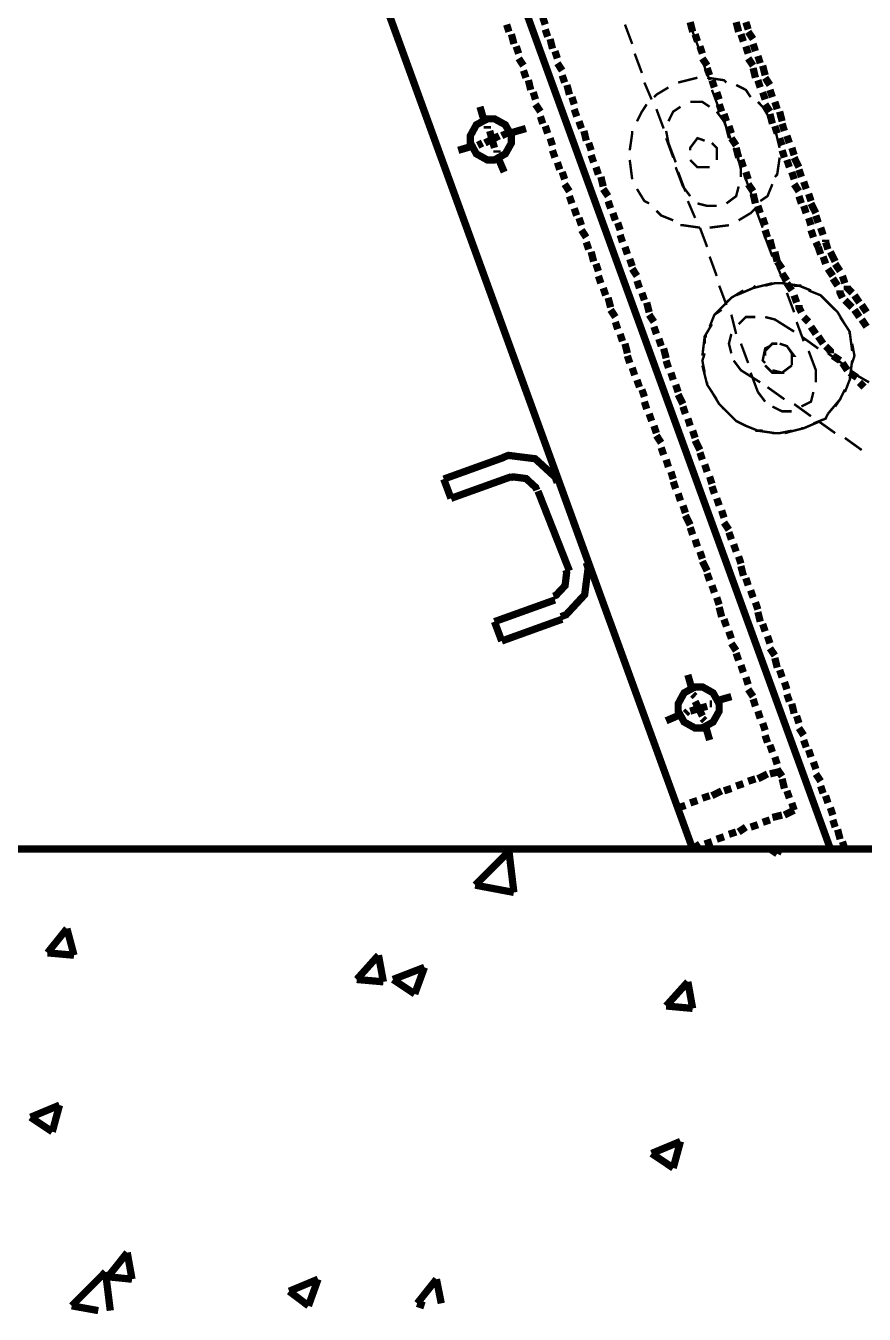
# Model space of a CAD drawing. Extents: x -2.4 to 13.4, y -16 to -5.
# Drawn here: x 2.379 to 2.957, y -13.273 to -12.385 of the extents above; entities that cross this region are included whole.
import ezdxf

# ---------------------------------------------------------------- set-up
doc = ezdxf.new("R2010")
doc.units = 0
doc.header["$MEASUREMENT"] = 0

msp = doc.modelspace()

# ---------------------------------------------------------------- linework, layer by layer
at = {"color": 0}
for points, const_width in [([(3.74199, -12.95219), (2.83868, -12.95219), (0.85698, -7.50883), (1.65538, -7.21884)], 0.005), ([(2.93368, -12.95219), (0.94198, -7.47715)], 0.005), ([(2.83868, -12.95219), (1.36198, -8.89381)], 0.005), ([(2.71198, -12.38883), (2.71038, -12.38383)], 0.005), ([(2.73698, -12.38383), (2.73528, -12.37884)], 0.005), ([(2.79698, -12.39718), (2.79198, -12.38383)], 0.00167), ([(2.83868, -12.38883), (2.83698, -12.38215)], 0.005), ([(2.87038, -12.38883), (2.86868, -12.38215)], 0.005), ([(2.87698, -12.3872), (2.87538, -12.38215)], 0.005), ([(2.71538, -12.39718), (2.71368, -12.39051)], 0.005), ([(2.73868, -12.39219), (2.73698, -12.3872)], 0.005), ([(2.74198, -12.40049), (2.74038, -12.39381)], 0.005), ([(2.83868, -12.38883), (2.84368, -12.40218)], 0.00167), ([(2.84198, -12.3955), (2.84038, -12.39051)], 0.005), ([(2.87368, -12.3955), (2.87198, -12.39051)], 0.005), ([(2.88038, -12.39381), (2.87698, -12.38883)], 0.005), ([(2.71868, -12.40386), (2.71698, -12.39886)], 0.005), ([(2.74538, -12.40716), (2.74368, -12.40218)], 0.005), ([(2.84538, -12.40386), (2.84368, -12.39886)], 0.005), ([(2.87698, -12.40386), (2.87538, -12.39886)], 0.005), ([(2.88198, -12.40218), (2.88038, -12.39718)], 0.005), ([(2.72198, -12.41215), (2.71868, -12.40716)], 0.005), ([(2.74868, -12.41552), (2.74538, -12.41052)], 0.005), ([(2.80368, -12.4172), (2.79868, -12.40386)], 0.00167), ([(2.84868, -12.41215), (2.84538, -12.40716)], 0.005), ([(2.84538, -12.40884), (2.85038, -12.42219)], 0.00167), ([(2.88038, -12.41215), (2.87698, -12.40716)], 0.005), ([(2.88528, -12.41052), (2.88368, -12.40554)], 0.005), ([(2.88868, -12.41883), (2.88698, -12.41215)], 0.005), ([(2.72368, -12.42051), (2.72198, -12.41552)], 0.005), ([(2.75038, -12.42381), (2.74868, -12.41883)], 0.005), ([(2.85038, -12.41883), (2.84868, -12.41384)], 0.005), ([(2.88198, -12.42051), (2.88038, -12.41384)], 0.005), ([(2.89198, -12.4255), (2.88868, -12.42051)], 0.005), ([(2.72698, -12.42887), (2.72538, -12.42219)], 0.005), ([(2.75368, -12.43218), (2.75198, -12.4255)], 0.005), ([(2.81038, -12.43548), (2.80538, -12.42381)], 0.00167), ([(2.81198, -12.43386), (2.81368, -12.43218), (2.82198, -12.42718)], 0.00167), ([(2.81198, -12.43386), (2.81368, -12.43218), (2.82198, -12.42718)], 0.00167), ([(2.82868, -12.42381), (2.84198, -12.42051)], 0.00167), ([(2.82868, -12.42381), (2.84198, -12.42051)], 0.00167), ([(2.84868, -12.42051), (2.86028, -12.42219), (2.86198, -12.42381)], 0.00167), ([(2.84868, -12.42051), (2.86028, -12.42219), (2.86198, -12.42381)], 0.00167), ([(2.85368, -12.42718), (2.85198, -12.42219)], 0.005), ([(2.86868, -12.4255), (2.87538, -12.42887), (2.87868, -12.43386)], 0.00167), ([(2.86868, -12.4255), (2.87538, -12.42887), (2.87868, -12.43386)], 0.00167), ([(2.88528, -12.42718), (2.88368, -12.42219)], 0.005), ([(2.89368, -12.43386), (2.89198, -12.42887)], 0.005), ([(2.73028, -12.43548), (2.72868, -12.43049)], 0.005), ([(2.73368, -12.44384), (2.73028, -12.43884)], 0.005), ([(2.75698, -12.43884), (2.75538, -12.43386)], 0.005), ([(2.83698, -12.43716), (2.84538, -12.43716), (2.85038, -12.44052)], 0.00167), ([(2.85198, -12.42887), (2.85698, -12.44216)], 0.00167), ([(2.85698, -12.43548), (2.85528, -12.43049)], 0.005), ([(2.85868, -12.44384), (2.85698, -12.43884)], 0.005), ([(2.88368, -12.43716), (2.88698, -12.44052), (2.89198, -12.44883)], 0.00167), ([(2.88368, -12.43716), (2.88698, -12.44052), (2.89198, -12.44883)], 0.00167), ([(2.88868, -12.43548), (2.88698, -12.43049)], 0.005), ([(2.89198, -12.44384), (2.88868, -12.43884)], 0.005), ([(2.89698, -12.44216), (2.89538, -12.43716)], 0.005), ([(2.69538, -12.45219), (2.69198, -12.44052)], 0.005), ([(2.73528, -12.45219), (2.73368, -12.4472)], 0.005), ([(2.75868, -12.4472), (2.75698, -12.44216)], 0.005), ([(2.80028, -12.45051), (2.80368, -12.44384), (2.80698, -12.43884)], 0.00167), ([(2.80028, -12.45051), (2.80368, -12.44384), (2.80698, -12.43884)], 0.00167), ([(2.81868, -12.45551), (2.81368, -12.44216)], 0.00167), ([(2.82198, -12.45051), (2.82528, -12.44384), (2.83028, -12.44052)], 0.00167), ([(2.85528, -12.44384), (2.86028, -12.45051), (2.86538, -12.46386)], 0.00167), ([(2.86198, -12.45051), (2.86028, -12.44552)], 0.005), ([(2.89368, -12.45219), (2.89198, -12.44552)], 0.005), ([(2.90038, -12.45051), (2.89868, -12.44384)], 0.005), ([(2.69698, -12.45551), (2.69698, -12.45381)], 0.005), ([(2.72368, -12.45551), (2.71198, -12.45887)], 0.005), ([(2.73868, -12.45887), (2.73698, -12.45381)], 0.005), ([(2.76198, -12.45551), (2.76028, -12.45051)], 0.005), ([(2.86028, -12.44883), (2.86368, -12.46218)], 0.00167), ([(2.86538, -12.45887), (2.86368, -12.45381)], 0.005), ([(2.89698, -12.45887), (2.89538, -12.45381)], 0.005), ([(2.90198, -12.45719), (2.90038, -12.45219)], 0.005), ([(2.69368, -12.46548), (2.69038, -12.46716)], 0.005), ([(2.70528, -12.46049), (2.69538, -12.46548)], 0.005), ([(2.70198, -12.46884), (2.69868, -12.45719)], 0.005), ([(2.71038, -12.45887), (2.70698, -12.46049)], 0.005), ([(2.74198, -12.46716), (2.74038, -12.46218)], 0.005), ([(2.76528, -12.46386), (2.76368, -12.45719)], 0.005), ([(2.76868, -12.47054), (2.76698, -12.46548)], 0.005), ([(2.79528, -12.47054), (2.79698, -12.45887), (2.79698, -12.45719)], 0.00167), ([(2.79528, -12.47054), (2.79698, -12.45887), (2.79698, -12.45719)], 0.00167), ([(2.82698, -12.47883), (2.82198, -12.46548), (2.82038, -12.45719)], 0.00167), ([(2.82528, -12.47552), (2.82038, -12.46218)], 0.00167), ([(2.83698, -12.47054), (2.83698, -12.46884), (2.84198, -12.46218), (2.84698, -12.46386)], 0.00167), ([(2.83698, -12.47054), (2.83698, -12.46884), (2.84198, -12.46218), (2.84698, -12.46386)], 0.00167), ([(2.86868, -12.46716), (2.86538, -12.46218)], 0.005), ([(2.89538, -12.45551), (2.89868, -12.46884)], 0.00167), ([(2.89538, -12.45551), (2.89868, -12.46884)], 0.00167), ([(2.90038, -12.46716), (2.89868, -12.46218)], 0.005), ([(2.90538, -12.46548), (2.90368, -12.46049)], 0.005), ([(2.68868, -12.46716), (2.67698, -12.47054)], 0.005), ([(2.70368, -12.47216), (2.70368, -12.47054)], 0.005), ([(2.70868, -12.48551), (2.70368, -12.47384)], 0.005), ([(2.74368, -12.47552), (2.74198, -12.47054)], 0.005), ([(2.77038, -12.47883), (2.76868, -12.47384)], 0.005), ([(2.85198, -12.46548), (2.85528, -12.46884), (2.85528, -12.47715)], 0.00167), ([(2.85198, -12.46548), (2.85528, -12.46884), (2.85528, -12.47715)], 0.00167), ([(2.86698, -12.46884), (2.87198, -12.48219), (2.87198, -12.48887)], 0.00167), ([(2.87038, -12.47552), (2.86868, -12.46884)], 0.005), ([(2.86868, -12.47054), (2.87198, -12.48383)], 0.00167), ([(2.90198, -12.47552), (2.90038, -12.47054)], 0.005), ([(2.90868, -12.47384), (2.90708, -12.46884)], 0.005), ([(2.74698, -12.48383), (2.74538, -12.47883)], 0.005), ([(2.77368, -12.48719), (2.77198, -12.48219)], 0.005), ([(2.79698, -12.49049), (2.79528, -12.47715)], 0.00167), ([(2.79698, -12.49049), (2.79528, -12.47715)], 0.00167), ([(2.85038, -12.48219), (2.84198, -12.48219), (2.83698, -12.47715)], 0.00167), ([(2.85038, -12.48219), (2.84198, -12.48219), (2.83698, -12.47715)], 0.00167), ([(2.87368, -12.48219), (2.87198, -12.47715)], 0.005), ([(2.89868, -12.47552), (2.89698, -12.48719), (2.89538, -12.48887)], 0.00167), ([(2.89868, -12.47552), (2.89698, -12.48719), (2.89538, -12.48887)], 0.00167), ([(2.90538, -12.48219), (2.90368, -12.47715)], 0.005), ([(2.91198, -12.48219), (2.90868, -12.47552)], 0.005), ([(2.75038, -12.49049), (2.74868, -12.48551)], 0.005), ([(2.77698, -12.49548), (2.77538, -12.48887)], 0.005), ([(2.83198, -12.49548), (2.82698, -12.48219)], 0.00167), ([(2.83368, -12.49886), (2.82868, -12.48551)], 0.00167), ([(2.87698, -12.49049), (2.87538, -12.48551)], 0.005), ([(2.87538, -12.49049), (2.88038, -12.50384)], 0.00167), ([(2.90868, -12.49049), (2.90708, -12.48551)], 0.005), ([(2.91368, -12.48887), (2.91198, -12.48383)], 0.005), ([(2.91698, -12.49718), (2.91528, -12.49218)], 0.005), ([(2.75368, -12.49886), (2.75038, -12.49386)], 0.005), ([(2.78038, -12.50216), (2.77698, -12.49718)], 0.005), ([(2.80868, -12.50715), (2.80538, -12.50552), (2.80028, -12.49718)], 0.00167), ([(2.80868, -12.50715), (2.80538, -12.50552), (2.80028, -12.49718)], 0.00167), ([(2.83698, -12.50216), (2.83198, -12.49548)], 0.00167), ([(2.87038, -12.49548), (2.86868, -12.50216), (2.86198, -12.50715)], 0.00167), ([(2.88038, -12.49886), (2.87698, -12.49386)], 0.005), ([(2.88198, -12.50715), (2.88038, -12.50054)], 0.005), ([(2.89368, -12.49386), (2.89028, -12.50216), (2.88528, -12.50552)], 0.00167), ([(2.89368, -12.49386), (2.89028, -12.50216), (2.88528, -12.50552)], 0.00167), ([(2.91198, -12.49886), (2.90868, -12.49386)], 0.005), ([(2.92028, -12.50552), (2.91868, -12.50054)], 0.005), ([(2.75538, -12.50715), (2.75368, -12.50216)], 0.005), ([(2.78208, -12.51051), (2.78038, -12.50552)], 0.005), ([(2.84038, -12.51719), (2.83538, -12.50552)], 0.00167), ([(2.85528, -12.50883), (2.84868, -12.50883), (2.84198, -12.50715)], 0.00167), ([(2.88528, -12.51383), (2.88368, -12.50883)], 0.005), ([(2.91368, -12.50715), (2.91198, -12.50216)], 0.005), ([(2.91698, -12.51383), (2.91528, -12.50883)], 0.005), ([(2.92368, -12.51383), (2.92028, -12.50715)], 0.005), ([(2.75868, -12.51551), (2.75698, -12.51051)], 0.005), ([(2.76198, -12.52218), (2.76028, -12.51719)], 0.005), ([(2.78538, -12.51881), (2.78368, -12.51383)], 0.005), ([(2.82528, -12.51881), (2.81698, -12.51551), (2.81368, -12.5122)], 0.00167), ([(2.82528, -12.51881), (2.81698, -12.51551), (2.81368, -12.5122)], 0.00167), ([(2.88198, -12.51051), (2.87868, -12.51383), (2.87038, -12.51881)], 0.00167), ([(2.88198, -12.51051), (2.87868, -12.51383), (2.87038, -12.51881)], 0.00167), ([(2.88198, -12.51051), (2.88698, -12.52386)], 0.00167), ([(2.88868, -12.52218), (2.88698, -12.51719)], 0.005), ([(2.92028, -12.52218), (2.91868, -12.51719)], 0.005), ([(2.92528, -12.5205), (2.92368, -12.51551)], 0.005), ([(2.76528, -12.53054), (2.76198, -12.52549)], 0.005), ([(2.78868, -12.52549), (2.78698, -12.5205)], 0.005), ([(2.84368, -12.52386), (2.83198, -12.52218), (2.83028, -12.52218)], 0.00167), ([(2.84368, -12.52386), (2.83198, -12.52218), (2.83028, -12.52218)], 0.00167), ([(2.84868, -12.53715), (2.84368, -12.52386)], 0.00167), ([(2.86368, -12.52218), (2.85038, -12.52386)], 0.00167), ([(2.86368, -12.52218), (2.85038, -12.52386)], 0.00167), ([(2.89028, -12.53054), (2.88868, -12.52549)], 0.005), ([(2.92198, -12.53054), (2.92028, -12.52549)], 0.005), ([(2.92868, -12.52886), (2.92698, -12.52386)], 0.005), ([(2.76698, -12.53884), (2.76528, -12.53384)], 0.005), ([(2.79028, -12.53384), (2.78868, -12.52886)], 0.005), ([(2.88868, -12.53054), (2.89368, -12.54383)], 0.00167), ([(2.89368, -12.53884), (2.89198, -12.53216)], 0.005), ([(2.92528, -12.53715), (2.92368, -12.53384)], 0.005), ([(2.93038, -12.53384), (2.93038, -12.53216)], 0.005), ([(2.93038, -12.53384), (2.93198, -12.53884)], 0.005), ([(2.77038, -12.54719), (2.76868, -12.54052)], 0.005), ([(2.79368, -12.5422), (2.79198, -12.53715)], 0.005), ([(2.79698, -12.5505), (2.79528, -12.54551)], 0.005), ([(2.85528, -12.55718), (2.85038, -12.54383)], 0.00167), ([(2.89698, -12.54719), (2.89538, -12.54052)], 0.005), ([(2.92528, -12.53715), (2.92698, -12.5422)], 0.005), ([(2.92868, -12.54383), (2.93038, -12.54881)], 0.005), ([(2.93368, -12.54052), (2.93698, -12.54719)], 0.005), ([(2.77368, -12.55387), (2.77198, -12.54881)], 0.005), ([(2.80028, -12.55718), (2.79698, -12.55218)], 0.005), ([(2.89698, -12.54719), (2.90038, -12.55218)], 0.005), ([(2.89698, -12.5505), (2.90198, -12.56216)], 0.00167), ([(2.93198, -12.55218), (2.93538, -12.55718)], 0.005), ([(2.93698, -12.54881), (2.94038, -12.55387)], 0.005), ([(2.77538, -12.56216), (2.77368, -12.55718)], 0.005), ([(2.80198, -12.56552), (2.80028, -12.56048)], 0.005), ([(2.90038, -12.55549), (2.90368, -12.56048)], 0.005), ([(2.90368, -12.56216), (2.90708, -12.56716)], 0.005), ([(2.93538, -12.55886), (2.93868, -12.56384)], 0.005), ([(2.94198, -12.55718), (2.94368, -12.56216)], 0.005), ([(2.77868, -12.57052), (2.77698, -12.56552)], 0.005), ([(2.78208, -12.57881), (2.78038, -12.5722)], 0.005), ([(2.80538, -12.57383), (2.80368, -12.56884)], 0.005), ([(2.86198, -12.57719), (2.85698, -12.56384)], 0.00167), ([(2.86198, -12.57551), (2.86538, -12.5722), (2.87368, -12.56716)], 0.00167), ([(2.86868, -12.57052), (2.88038, -12.56552), (2.88198, -12.56384)], 0.00167), ([(2.88038, -12.56552), (2.89368, -12.56216)], 0.00167), ([(2.88868, -12.56384), (2.89538, -12.56216), (2.90198, -12.56216)], 0.00167), ([(2.90038, -12.56216), (2.91198, -12.56384), (2.91368, -12.56384)], 0.00167), ([(2.90368, -12.56884), (2.90868, -12.58219)], 0.00167), ([(2.90868, -12.57052), (2.91038, -12.57551)], 0.005), ([(2.90868, -12.56384), (2.91198, -12.56384), (2.92028, -12.56716)], 0.00167), ([(2.91868, -12.56716), (2.92698, -12.57052), (2.93038, -12.57383)], 0.00167), ([(2.92698, -12.57052), (2.93698, -12.58051)], 0.00167), ([(2.94038, -12.56716), (2.94038, -12.56884), (2.94198, -12.5722)], 0.005), ([(2.94538, -12.56384), (2.94538, -12.56552), (2.94868, -12.56884)], 0.005), ([(2.95028, -12.57052), (2.95368, -12.57551)], 0.005), ([(2.78538, -12.58549), (2.78208, -12.58051)], 0.005), ([(2.80868, -12.58219), (2.80698, -12.57551)], 0.005), ([(2.85368, -12.58387), (2.86368, -12.57383)], 0.00167), ([(2.91198, -12.57719), (2.91198, -12.57881), (2.91368, -12.58219)], 0.005), ([(2.93538, -12.57881), (2.93868, -12.58219), (2.94368, -12.59048)], 0.00167), ([(2.94368, -12.57383), (2.94868, -12.57881)], 0.005), ([(2.95028, -12.58051), (2.95368, -12.58549)], 0.005), ([(2.95528, -12.57719), (2.95868, -12.58219)], 0.005), ([(2.78698, -12.59384), (2.78538, -12.58886)], 0.005), ([(2.81198, -12.58886), (2.80868, -12.58387)], 0.005), ([(2.85038, -12.59216), (2.85368, -12.58387), (2.85868, -12.58051)], 0.00167), ([(2.86868, -12.59716), (2.86538, -12.58387)], 0.00167), ([(2.87038, -12.59048), (2.87538, -12.58549), (2.88198, -12.58549)], 0.00167), ([(2.88868, -12.58549), (2.89538, -12.58718), (2.90868, -12.59554)], 0.00167), ([(2.91528, -12.58549), (2.91868, -12.58886)], 0.005), ([(2.94038, -12.58549), (2.94698, -12.59554), (2.94698, -12.59716)], 0.00167), ([(2.95528, -12.58718), (2.95868, -12.59216)], 0.005), ([(2.79028, -12.60215), (2.78868, -12.59716)], 0.005), ([(2.81368, -12.59716), (2.81198, -12.59216)], 0.005), ([(2.84698, -12.60383), (2.84698, -12.59884), (2.85198, -12.59048)], 0.00167), ([(2.86538, -12.61051), (2.86368, -12.60383), (2.86538, -12.59716)], 0.00167), ([(2.91038, -12.58886), (2.91528, -12.60215)], 0.00167), ([(2.92028, -12.59216), (2.92368, -12.59716)], 0.005), ([(2.92528, -12.59884), (2.92868, -12.60383)], 0.005), ([(2.94698, -12.59554), (2.94868, -12.60883)], 0.00167), ([(2.79368, -12.61051), (2.79198, -12.60383)], 0.005), ([(2.81698, -12.60551), (2.81538, -12.60052)], 0.005), ([(2.82038, -12.61387), (2.81868, -12.60719)], 0.005), ([(2.84538, -12.61219), (2.84698, -12.59884), (2.84868, -12.59884)], 0.00167), ([(2.87698, -12.61718), (2.87198, -12.60383)], 0.00167), ([(2.88868, -12.61718), (2.88698, -12.61549), (2.88868, -12.60719), (2.89198, -12.60551)], 0.00167), ([(2.88868, -12.61219), (2.88868, -12.60883), (2.89368, -12.60383), (2.89698, -12.60383)], 0.00167), ([(2.89868, -12.60383), (2.90368, -12.60551), (2.90868, -12.61219), (2.90708, -12.61219)], 0.00167), ([(2.90368, -12.60551), (2.90708, -12.61051), (2.90708, -12.61886)], 0.00167), ([(2.91368, -12.59884), (2.92528, -12.60719)], 0.00167), ([(2.93038, -12.60551), (2.93368, -12.60883), (2.93368, -12.61051)], 0.005), ([(2.94868, -12.60383), (2.95028, -12.61219), (2.94868, -12.61718)], 0.00167), ([(2.79528, -12.61718), (2.79368, -12.61219)], 0.005), ([(2.82198, -12.62048), (2.82038, -12.61549)], 0.005), ([(2.84698, -12.62386), (2.84538, -12.61549), (2.84698, -12.61051)], 0.00167), ([(2.91868, -12.60883), (2.92368, -12.62218), (2.92368, -12.63052)], 0.00167), ([(2.93198, -12.61051), (2.94368, -12.61886)], 0.00167), ([(2.93538, -12.61219), (2.94038, -12.61549)], 0.005), ([(2.79868, -12.62554), (2.79698, -12.62048)], 0.005), ([(2.82528, -12.62884), (2.82368, -12.62386)], 0.005), ([(2.84868, -12.63215), (2.84538, -12.61886)], 0.00167), ([(2.88528, -12.63052), (2.87198, -12.62218), (2.86698, -12.61549)], 0.00167), ([(2.88368, -12.6372), (2.87868, -12.62386)], 0.00167), ([(2.90198, -12.62386), (2.89368, -12.62386), (2.88868, -12.61886)], 0.00167), ([(2.90708, -12.61886), (2.90038, -12.62386), (2.89368, -12.62218)], 0.00167), ([(2.94198, -12.61718), (2.94538, -12.62218)], 0.005), ([(2.94868, -12.62386), (2.94698, -12.62884), (2.94368, -12.6372)], 0.00167), ([(2.94698, -12.62386), (2.95198, -12.62716)], 0.005), ([(2.94868, -12.61549), (2.94698, -12.62884)], 0.00167), ([(2.94868, -12.62386), (2.96038, -12.63052)], 0.00167), ([(2.80198, -12.63383), (2.80028, -12.62884)], 0.005), ([(2.82868, -12.6372), (2.82698, -12.63215)], 0.005), ([(2.85528, -12.64219), (2.84868, -12.63215), (2.84868, -12.63052)], 0.00167), ([(2.95368, -12.63052), (2.95698, -12.63383)], 0.005), ([(2.80538, -12.64051), (2.80368, -12.63551)], 0.005), ([(2.83198, -12.6455), (2.82868, -12.63883)], 0.005), ([(2.86028, -12.64886), (2.85698, -12.6455), (2.85198, -12.6372)], 0.00167), ([(2.88868, -12.64381), (2.88368, -12.6372)], 0.00167), ([(2.90198, -12.64219), (2.89028, -12.63383)], 0.00167), ([(2.92198, -12.6372), (2.92028, -12.64381), (2.91368, -12.64718)], 0.00167), ([(2.94368, -12.63551), (2.94038, -12.64219), (2.93698, -12.64718)], 0.00167), ([(2.80698, -12.64886), (2.80538, -12.64381)], 0.005), ([(2.81038, -12.65716), (2.80868, -12.65218)], 0.005), ([(2.83368, -12.65218), (2.83198, -12.64718)], 0.005), ([(2.86868, -12.65716), (2.85868, -12.64718)], 0.00167), ([(2.90708, -12.65049), (2.90038, -12.65049), (2.89368, -12.64718)], 0.00167), ([(2.92028, -12.65386), (2.90868, -12.6455)], 0.00167), ([(2.94038, -12.64219), (2.93198, -12.65218)], 0.00167), ([(2.81368, -12.66552), (2.81198, -12.66052)], 0.005), ([(2.83698, -12.66052), (2.83538, -12.65554)], 0.005), ([(2.87538, -12.66052), (2.86868, -12.65716), (2.86538, -12.65386)], 0.00167), ([(2.92698, -12.65716), (2.91528, -12.66215), (2.91368, -12.66215)], 0.00167), ([(2.93198, -12.65218), (2.93038, -12.65554), (2.92198, -12.65884)], 0.00167), ([(2.93698, -12.66552), (2.92528, -12.65716)], 0.00167), ([(2.81698, -12.67219), (2.81368, -12.6672)], 0.005), ([(2.84038, -12.66883), (2.83868, -12.66384)], 0.005), ([(2.88698, -12.66384), (2.88368, -12.66384), (2.87538, -12.66052)], 0.00167), ([(2.89538, -12.66552), (2.88368, -12.66384), (2.88198, -12.66384)], 0.00167), ([(2.90708, -12.66384), (2.89868, -12.66552), (2.89368, -12.66552)], 0.00167), ([(2.91528, -12.66215), (2.90198, -12.66552)], 0.00167), ([(2.81868, -12.68049), (2.81698, -12.6755)], 0.005), ([(2.84368, -12.67718), (2.84038, -12.67051)], 0.005), ([(2.84538, -12.68386), (2.84368, -12.67887)], 0.005), ([(2.95528, -12.67718), (2.94368, -12.66883)], 0.00167), ([(2.70868, -12.68218), (2.66698, -12.6972)], 0.005), ([(2.74528, -12.6997), (2.74388, -12.6959), (2.73008, -12.6832), (2.71158, -12.68087), (2.70788, -12.68229)], 0.005), ([(2.82198, -12.68884), (2.82038, -12.68386)], 0.005), ([(2.84868, -12.69216), (2.84698, -12.68716)], 0.005), ([(2.71368, -12.69552), (2.67198, -12.71049)], 0.005), ([(2.73118, -12.70486), (2.73048, -12.70301), (2.72378, -12.69683), (2.71478, -12.69568), (2.71298, -12.69638)], 0.005), ([(2.82528, -12.6972), (2.82368, -12.69216)], 0.005), ([(2.85198, -12.70051), (2.85038, -12.69552)], 0.005), ([(2.66698, -12.6972), (2.67198, -12.71049)], 0.005), ([(2.73198, -12.70551), (2.75368, -12.76051)], 0.005), ([(2.74698, -12.70051), (2.76698, -12.75552)], 0.005), ([(2.82698, -12.70381), (2.82528, -12.69883)], 0.005), ([(2.85368, -12.70719), (2.85198, -12.70219)], 0.005), ([(2.83028, -12.71218), (2.82868, -12.70719)], 0.005), ([(2.85698, -12.71548), (2.85528, -12.71049)], 0.005), ([(2.83368, -12.72054), (2.83198, -12.71548)], 0.005), ([(2.83698, -12.72883), (2.83368, -12.72216)], 0.005), ([(2.86028, -12.72384), (2.85868, -12.71884)], 0.005), ([(2.83868, -12.73551), (2.83698, -12.73051)], 0.005), ([(2.86368, -12.73219), (2.86028, -12.72715)], 0.005), ([(2.84198, -12.74386), (2.84038, -12.73887)], 0.005), ([(2.86538, -12.73887), (2.86368, -12.73383)], 0.005), ([(2.84538, -12.75216), (2.84368, -12.74718)], 0.005), ([(2.86868, -12.74718), (2.86698, -12.74218)], 0.005), ([(2.74778, -12.79209), (2.75148, -12.79068), (2.76418, -12.77695), (2.76658, -12.75845), (2.76528, -12.7547)], 0.005), ([(2.84868, -12.76051), (2.84538, -12.75384)], 0.005), ([(2.87198, -12.75552), (2.87038, -12.75054)], 0.005), ([(2.87368, -12.76383), (2.87198, -12.75715)], 0.005), ([(2.74268, -12.77798), (2.74448, -12.77727), (2.75068, -12.77066), (2.75178, -12.76165), (2.75118, -12.75981)], 0.005), ([(2.85038, -12.76719), (2.84868, -12.7622)], 0.005), ([(2.87698, -12.7705), (2.87538, -12.76551)], 0.005), ([(2.85368, -12.77549), (2.85198, -12.7705)], 0.005), ([(2.88038, -12.77886), (2.87868, -12.77386)], 0.005), ([(2.74368, -12.78054), (2.70198, -12.79551)], 0.005), ([(2.85698, -12.78384), (2.85528, -12.77886)], 0.005), ([(2.85868, -12.7922), (2.85698, -12.78552)], 0.005), ([(2.88368, -12.78715), (2.88198, -12.78216)], 0.005), ([(2.74868, -12.79383), (2.70698, -12.80886)], 0.005), ([(2.86198, -12.79881), (2.86028, -12.79383)], 0.005), ([(2.88528, -12.79551), (2.88368, -12.78884)], 0.005), ([(2.70698, -12.80886), (2.70198, -12.79551)], 0.005), ([(2.86538, -12.80718), (2.86368, -12.80218)], 0.005), ([(2.88868, -12.80218), (2.88698, -12.79719)], 0.005), ([(2.86868, -12.81552), (2.86538, -12.81048)], 0.005), ([(2.89198, -12.81048), (2.89028, -12.80549)], 0.005), ([(2.87038, -12.8222), (2.86868, -12.81716)], 0.005), ([(2.89538, -12.81884), (2.89198, -12.81384)], 0.005), ([(2.89698, -12.82719), (2.89538, -12.82052)], 0.005), ([(2.87368, -12.83051), (2.87198, -12.82551)], 0.005), ([(2.90038, -12.83387), (2.89868, -12.82881)], 0.005), ([(2.83868, -12.84384), (2.83538, -12.83219)], 0.005), ([(2.87698, -12.83886), (2.87538, -12.83387)], 0.005), ([(2.90368, -12.84216), (2.90198, -12.83718)], 0.005), ([(2.84038, -12.84716), (2.83868, -12.84554)], 0.005), ([(2.86538, -12.84716), (2.85368, -12.85052)], 0.005), ([(2.88038, -12.84716), (2.87698, -12.84216)], 0.005), ([(2.90538, -12.85052), (2.90368, -12.84554)], 0.005), ([(2.84868, -12.85383), (2.83698, -12.85719)], 0.005), ([(2.84538, -12.86051), (2.84038, -12.85052)], 0.005), ([(2.85198, -12.85215), (2.85038, -12.85215)], 0.005), ([(2.88198, -12.85383), (2.88038, -12.84884)], 0.005), ([(2.90868, -12.85883), (2.90708, -12.85215)], 0.005), ([(2.83198, -12.85883), (2.82038, -12.86387)], 0.005), ([(2.83538, -12.85719), (2.83368, -12.85883)], 0.005), ([(2.84698, -12.86387), (2.84538, -12.86219)], 0.005), ([(2.85038, -12.87716), (2.84698, -12.86549)], 0.005), ([(2.88528, -12.86219), (2.88368, -12.85719)], 0.005), ([(2.88868, -12.87048), (2.88698, -12.86549)], 0.005), ([(2.91198, -12.86549), (2.91038, -12.86051)], 0.005), ([(2.89028, -12.87884), (2.88868, -12.87386)], 0.005), ([(2.91528, -12.87386), (2.91198, -12.86886)], 0.005), ([(2.89368, -12.88551), (2.89198, -12.88052)], 0.005), ([(2.91698, -12.88215), (2.91528, -12.87716)], 0.005), ([(2.89698, -12.89381), (2.89538, -12.88883)], 0.005), ([(2.92028, -12.88883), (2.91868, -12.88383)], 0.005), ([(2.89028, -12.9005), (2.88368, -12.90386)], 0.005), ([(2.89868, -12.89886), (2.89198, -12.9005)], 0.005), ([(2.90038, -12.90218), (2.89698, -12.89718)], 0.005), ([(2.92368, -12.89718), (2.92198, -12.89219)], 0.005), ([(2.92698, -12.90554), (2.92368, -12.9005)], 0.005), ([(2.87368, -12.90716), (2.86868, -12.90884)], 0.005), ([(2.88198, -12.90386), (2.87698, -12.90554)], 0.005), ([(2.90198, -12.91052), (2.90038, -12.90386)], 0.005), ([(2.92868, -12.91384), (2.92698, -12.90884)], 0.005), ([(2.85038, -12.91552), (2.84538, -12.9172)], 0.005), ([(2.85868, -12.91215), (2.85198, -12.91552)], 0.005), ([(2.86538, -12.91052), (2.86028, -12.91215)], 0.005), ([(2.90538, -12.9172), (2.90368, -12.91215)], 0.005), ([(2.93198, -12.92051), (2.93038, -12.91552)], 0.005), ([(2.83368, -12.92219), (2.82868, -12.92381)], 0.005), ([(2.84198, -12.91883), (2.83698, -12.92051)], 0.005), ([(2.90868, -12.92549), (2.90198, -12.92887)], 0.005), ([(2.90868, -12.92549), (2.90708, -12.92051)], 0.005), ([(2.93538, -12.92887), (2.93368, -12.92381)], 0.005), ([(2.88368, -12.93548), (2.87868, -12.93716)], 0.005), ([(2.89198, -12.93218), (2.88698, -12.93386)], 0.005), ([(2.90038, -12.92887), (2.89368, -12.93049)], 0.005), ([(2.93698, -12.93716), (2.93538, -12.93218)], 0.005), ([(2.86028, -12.94384), (2.85528, -12.94552)], 0.005), ([(2.86868, -12.94052), (2.86368, -12.94216)], 0.005), ([(2.87538, -12.93716), (2.87038, -12.94052)], 0.005), ([(2.94038, -12.94552), (2.93868, -12.93884)], 0.005), ([(7.8537, -12.95219), (0.84698, -12.95219)], 0.005), ([(2.68868, -12.97715), (2.71198, -12.95381)], 0.005), ([(2.71538, -12.98219), (2.71198, -12.95381)], 0.005), ([(2.84368, -12.94883), (2.83868, -12.95219)], 0.005), ([(2.85198, -12.9472), (2.84698, -12.94883)], 0.005), ([(2.89198, -12.95219), (2.89698, -12.95551)], 0.005), ([(2.89698, -12.95551), (2.89868, -12.95219)], 0.005), ([(2.94368, -12.95219), (2.94198, -12.9472)], 0.005), ([(2.68868, -12.97715), (2.71538, -12.98219)], 0.005), ([(2.39368, -13.02386), (2.40708, -13.00715)], 0.005), ([(2.41198, -13.0255), (2.40708, -13.00715)], 0.005), ([(2.39368, -13.02386), (2.41198, -13.0255)], 0.005), ([(2.60698, -13.0422), (2.62198, -13.0255)], 0.005), ([(2.62538, -13.04383), (2.62198, -13.0255)], 0.005), ([(2.63198, -13.0422), (2.65368, -13.03384)], 0.005), ([(2.64698, -13.05218), (2.65368, -13.03384)], 0.005), ([(2.60698, -13.0422), (2.62538, -13.04383)], 0.005), ([(2.63198, -13.0422), (2.64698, -13.05218)], 0.005), ([(2.82038, -13.06048), (2.83538, -13.04383)], 0.005), ([(2.83868, -13.06216), (2.83538, -13.04383)], 0.005), ([(2.82038, -13.06048), (2.83868, -13.06216)], 0.005), ([(2.38198, -13.1372), (2.40198, -13.12884)], 0.005), ([(2.39698, -13.14718), (2.40198, -13.12884)], 0.005), ([(2.38198, -13.1372), (2.39698, -13.14718)], 0.005), ([(2.81038, -13.16215), (2.83028, -13.15386)], 0.005), ([(2.82528, -13.17219), (2.83028, -13.15386)], 0.005), ([(2.81038, -13.16215), (2.82528, -13.17219)], 0.005), ([(2.43538, -13.24718), (2.44868, -13.23051)], 0.005), ([(2.45198, -13.24886), (2.44868, -13.23051)], 0.005), ([(2.41038, -13.26719), (2.43368, -13.24386)], 0.005), ([(2.43698, -13.2705), (2.43368, -13.24386)], 0.005), ([(2.43538, -13.24718), (2.45198, -13.24886)], 0.005), ([(2.56038, -13.25715), (2.58028, -13.24886)], 0.005), ([(2.57368, -13.26719), (2.58028, -13.24886)], 0.005), ([(2.64868, -13.26551), (2.66198, -13.24886)], 0.005), ([(2.66528, -13.26551), (2.66198, -13.24886)], 0.005), ([(2.56038, -13.25715), (2.57368, -13.26719)], 0.005), ([(2.41038, -13.26719), (2.42868, -13.2705)], 0.005), ([(2.64868, -13.26551), (2.65368, -13.26719)], 0.005)]:
    msp.add_lwpolyline(points, dxfattribs=dict(at, const_width=const_width))
for points, const_width in [([(2.69948, -12.44883), (2.69698, -12.44883), (2.68948, -12.45295), (2.68538, -12.46044), (2.68538, -12.46299), (2.68538, -12.46548), (2.68948, -12.47297), (2.69698, -12.47715), (2.69948, -12.47715), (2.70198, -12.47715), (2.70948, -12.47297), (2.71368, -12.46548), (2.71368, -12.46299), (2.71368, -12.46044), (2.70948, -12.45295), (2.70198, -12.44883), (2.69948, -12.44883)], 0.005), ([(2.85038, -12.48219), (2.85038, -12.48219)], 0.00167), ([(2.85038, -12.48219), (2.85038, -12.48219)], 0.00167), ([(2.86368, -12.52218), (2.86368, -12.52218)], 0.00167), ([(2.86368, -12.52218), (2.86368, -12.52218)], 0.00167), ([(2.90198, -12.62386), (2.90198, -12.62386)], 0.00167), ([(2.94038, -12.64219), (2.94038, -12.64219)], 0.00167), ([(2.91528, -12.66215), (2.91528, -12.66215)], 0.00167), ([(2.84288, -12.84048), (2.84028, -12.84048), (2.83278, -12.84461), (2.82868, -12.85215), (2.82868, -12.8547), (2.82868, -12.85719), (2.83278, -12.86468), (2.84028, -12.86886), (2.84288, -12.86886), (2.84538, -12.86886), (2.85278, -12.86468), (2.85698, -12.85719), (2.85698, -12.8547), (2.85698, -12.85215), (2.85278, -12.84461), (2.84538, -12.84048), (2.84288, -12.84048)], 0.005), ([(2.67698, -12.97054), (2.67698, -12.97054)], 0.005), ([(2.83028, -12.97883), (2.83028, -12.97883)], 0.005), ([(2.56368, -12.98551), (2.56368, -12.98551)], 0.005), ([(2.48868, -12.99548), (2.48868, -12.99548)], 0.005), ([(2.68038, -12.99718), (2.68038, -12.99718)], 0.005), ([(2.79528, -13.00883), (2.79528, -13.00883)], 0.005), ([(2.52698, -13.01881), (2.52698, -13.01881)], 0.005), ([(2.39028, -13.03715), (2.39028, -13.03715)], 0.005), ([(2.62038, -13.03884), (2.62038, -13.03884)], 0.005), ([(2.54868, -13.04383), (2.54868, -13.04383)], 0.005), ([(2.70868, -13.05049), (2.70868, -13.05049)], 0.005), ([(2.86028, -13.05387), (2.86028, -13.05387)], 0.005), ([(2.86698, -13.05718), (2.86698, -13.05718)], 0.005), ([(2.44698, -13.06884), (2.44698, -13.06884)], 0.005), ([(2.78698, -13.06384), (2.78698, -13.06384)], 0.005), ([(2.45368, -13.07719), (2.45368, -13.07719)], 0.005), ([(2.82698, -13.07719), (2.82698, -13.07719)], 0.005), ([(2.86538, -13.07383), (2.86538, -13.07383)], 0.005), ([(2.61198, -13.08387), (2.61198, -13.08387)], 0.005), ([(2.59868, -13.08886), (2.59868, -13.08886)], 0.005), ([(2.77038, -13.09048), (2.77038, -13.09048)], 0.005), ([(2.48528, -13.10383), (2.48528, -13.10383)], 0.005), ([(2.67528, -13.09716), (2.67528, -13.09716)], 0.005), ([(2.69198, -13.10383), (2.69198, -13.10383)], 0.005), ([(2.93038, -13.09716), (2.93038, -13.09716)], 0.005), ([(2.41038, -13.11219), (2.41038, -13.11219)], 0.005), ([(2.52368, -13.11718), (2.52368, -13.11718)], 0.005), ([(2.51868, -13.13383), (2.51868, -13.13383)], 0.005), ([(2.89538, -13.15554), (2.89538, -13.15554)], 0.005), ([(2.78208, -13.17051), (2.78208, -13.17051)], 0.005), ([(2.70868, -13.18049), (2.70868, -13.18049)], 0.005), ([(2.82198, -13.17718), (2.82198, -13.17718)], 0.005), ([(2.49038, -13.19384), (2.49038, -13.19384)], 0.005), ([(2.64868, -13.20051), (2.64868, -13.20051)], 0.005), ([(2.67198, -13.19552), (2.67198, -13.19552)], 0.005), ([(2.52038, -13.20551), (2.52038, -13.20551)], 0.005), ([(2.80538, -13.20887), (2.80538, -13.20887)], 0.005), ([(2.80868, -13.20719), (2.80868, -13.20719)], 0.005), ([(2.40708, -13.22054), (2.40708, -13.22054)], 0.005), ([(2.51868, -13.21716), (2.51868, -13.21716)], 0.005), ([(2.63198, -13.23887), (2.63198, -13.23887)], 0.005), ([(2.45868, -13.26719), (2.45868, -13.26719)], 0.005)]:
    msp.add_lwpolyline(points, close=True, dxfattribs=dict(at, const_width=const_width))

doc.saveas('drawing.dxf')
